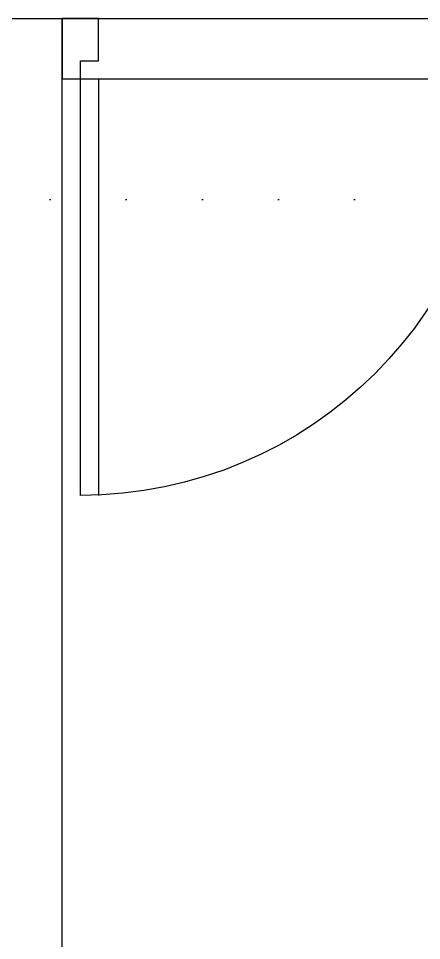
# Model space of a CAD drawing. Header units: millimetres. Extents: x 98197 to 106565, y 53890 to 60222.
# Drawn here: x 104638.1 to 104704.8, y 56482.8 to 56635.6 of the extents above; entities that cross this region are included whole.
import ezdxf

# ---------------------------------------------------------------- set-up
doc = ezdxf.new("R2010")
doc.units = ezdxf.units.MM
doc.header["$LTSCALE"] = 50
doc.header["$MEASUREMENT"] = 0
doc.linetypes.add('DOT', pattern=[0.25, 0, -0.25])
doc.layers.get('0').update_dxf_attribs({"color": 8, "linetype": 'CONTINUOUS'})
doc.layers.add('00', color=7, linetype='DOT')

# ---------------------------------------------------------------- blocks, each defined once
blk = doc.blocks.new('*U38', base_point=(71637.47, 1628.82))
for p, q in [((71602.97, 1702.82), (71602.97, 1633.82)), ((71605.97, 1633.82), (71605.97, 1702.82)), ((71599.97, 1623.82), (71599.97, 1633.82)), ((71599.97, 1633.82), (71602.97, 1633.82)), ((71602.97, 1633.82), (71605.97, 1633.82)), ((71605.97, 1633.82), (71674.97, 1633.82)), ((71674.97, 1623.82), (71674.97, 1633.82)), ((71599.97, 1623.82), (71674.97, 1623.82))]:
    blk.add_line(p, q)
for points in [[(71599.97, 1633.82), (71602.97, 1633.82), (71602.97, 1630.82), (71605.97, 1630.82), (71605.97, 1623.82), (71599.97, 1623.82)], [(71674.97, 1633.82), (71671.97, 1633.82), (71671.97, 1630.82), (71668.97, 1630.82), (71668.97, 1623.82), (71674.97, 1623.82)]]:
    blk.add_lwpolyline(points)
blk.add_arc((71602.97, 1633.82), 69, 0, 90)

msp = doc.modelspace()

# ---------------------------------------------------------------- linework, layer by layer
for p in [(104505.357, 56635.566), (104645.357, 56370.566)]:
    msp.add_line(p, (104645.357, 56635.566))
at = {"layer": '00'}
for p, q in [((104265.357, 56635.566), (104782.857, 56635.566)), ((104265.357, 56605.566), (104782.857, 56605.566))]:
    msp.add_line(p, q, dxfattribs=at)

# ---------------------------------------------------------------- block references
at = {"xscale": -1, "rotation": 180}
msp.add_blockref('*U38', (104682.857, 56630.566), dxfattribs=at)

doc.saveas('drawing.dxf')
